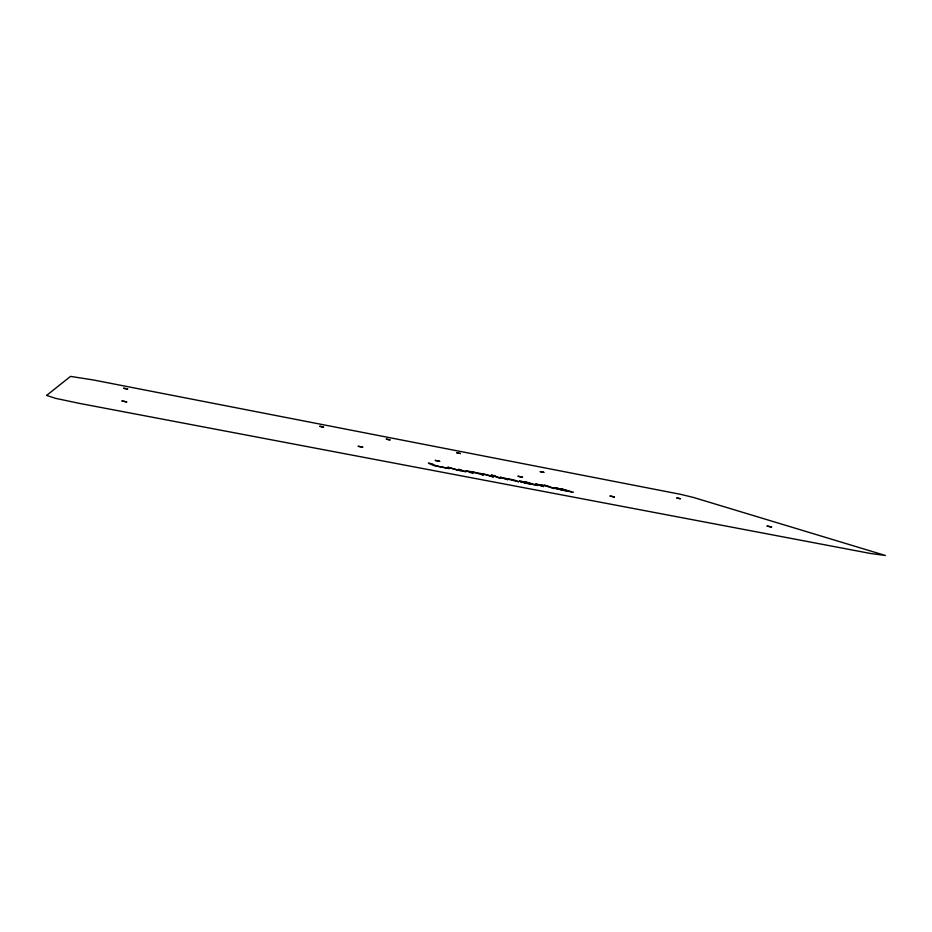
<?xml version="1.0" encoding="UTF-8"?>
<svg xmlns="http://www.w3.org/2000/svg" width="932" height="932" viewBox="0 0 932 932"><rect width="100%" height="100%" fill="white"/><g stroke="black" fill="none" stroke-linecap="round" stroke-linejoin="round"><path stroke-width="1.4" d="M555.95 488.496L563.976 489.801M566.912 490.721L562.718 490.069M358.261 446.265L362.909 447.232L358.272 446.3M523.586 482.368L528.036 483.091M614.386 496.977L609.901 496.034L614.398 496.931M518.11 476.252L522.561 477.207L518.192 476.322M522.013 481.599L526.3 482.193M127.614 389.052L123.56 388.236L127.637 389.028M319.816 426.297L321.738 426.611M557.243 488.321L561.903 489.137M767.129 526.091L771.591 527.023M767.118 526.056L771.533 526.999M389.914 439.881L386.174 439.112L389.96 439.857M543.799 472.349L540.117 471.592L543.834 472.314M564.699 490.069L566.947 490.675M529.341 483.324L531.624 483.941L527.395 483.335M537.333 485.362L538.079 485.49M572.831 492.131L573.46 492.247M507.695 478.792L504.795 478.372A13.537 0.734 11.8 0 0 505.214 478.675L507.789 479.712L500.03 477.184L518.74 481.797L515.466 480.504A13.537 0.734 11.8 0 0 514.522 480.178L507.672 478.629M542.564 485.292L535.539 483.964L543.706 486.562C533.279 483.393 548.575 486.853 542.808 485.339M457.752 470.043L461.177 470.532A12.116 0.676 11.6 0 0 460.676 470.194M536.646 485.094L526.953 482.322M571.922 491.968L570.733 491.56M483.487 474.167L480.423 473.794L483.428 475.075L473.642 472.291L470.52 471.907L473.316 473.141L470.427 472.594L465.942 470.683L486.993 474.738L493.494 476.986L483.638 474.19M522.037 481.693L519.159 481.063L525.625 482.054M457.426 470.136L465.907 471.732L458.614 469.285L460.757 470.206M536.226 485.164L527.069 483.428M571.642 491.91L562.334 490.15M457.484 469.996L447.733 467.212L457.228 469.938M527.244 483.312L523.586 482.415M321.738 426.786L323.672 427.101L319.839 426.343M525.998 482.275L529.795 483.23L520.522 481.739L527.093 483.277M562.578 490.046L555.973 488.543M562.427 490.011L559.06 489.183L564.943 489.941L554.4 487.716L557.231 488.391M562.299 489.079L570.605 491.513M46.623 395.401L55.431 398.313L79.267 403.358L870.546 553.48L885.4 555.484L693.408 497.432L680.698 494.356L93.037 379.907L70.517 376.4L46.623 395.401M439.671 461.305L435.151 460.385L439.648 461.305M121.964 400.993L126.88 401.937L122.069 400.993M676.842 497.991L680.546 498.771L676.923 497.991M460.326 453.535L456.68 452.801L460.303 453.535M431.621 463.74L428.429 463.134L433.939 465.627L449.271 468.551L436.502 465.942L431.621 463.74M493.983 475.658L491.129 475.11L494.892 476.019L493.983 475.658M546.781 485.735L543.985 485.199L547.818 486.131L546.781 485.735M495.789 476.38L492.912 475.833L500.612 478.349L495.789 476.38M548.82 486.504L546.012 485.968L554.295 488.578L548.82 486.504"/></g></svg>
